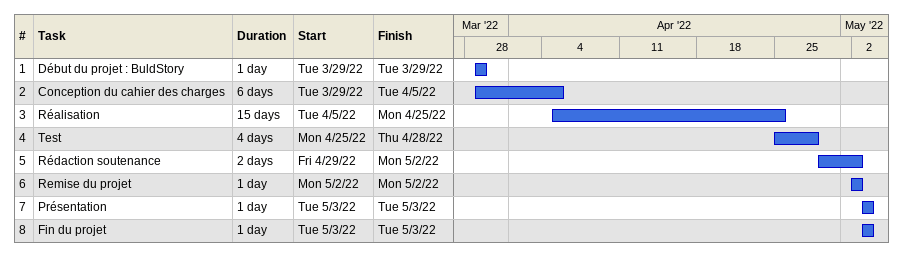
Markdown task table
| ID | Task | Duration | Start | Finish |
|---|---|---|---|---|
| 1 | Début du projet : BuldStory | 1d | 2022-03-29 | 2022-03-29 |
| 2 | Conception du cahier des charges | 6d | 2022-03-29 | 2022-04-05 |
| 3 | Réalisation | 15d | 2022-04-05 | 2022-04-25 |
| 4 | Test | 4d | 2022-04-25 | 2022-04-28 |
| 5 | Rédaction soutenance | 2d | 2022-04-29 | 2022-05-02 |
| 6 | Remise du projet | 1d | 2022-05-02 | 2022-05-02 |
| 7 | Présentation | 1d | 2022-05-03 | 2022-05-03 |
| 8 | Fin du projet | 1d | 2022-05-03 | 2022-05-03 |
